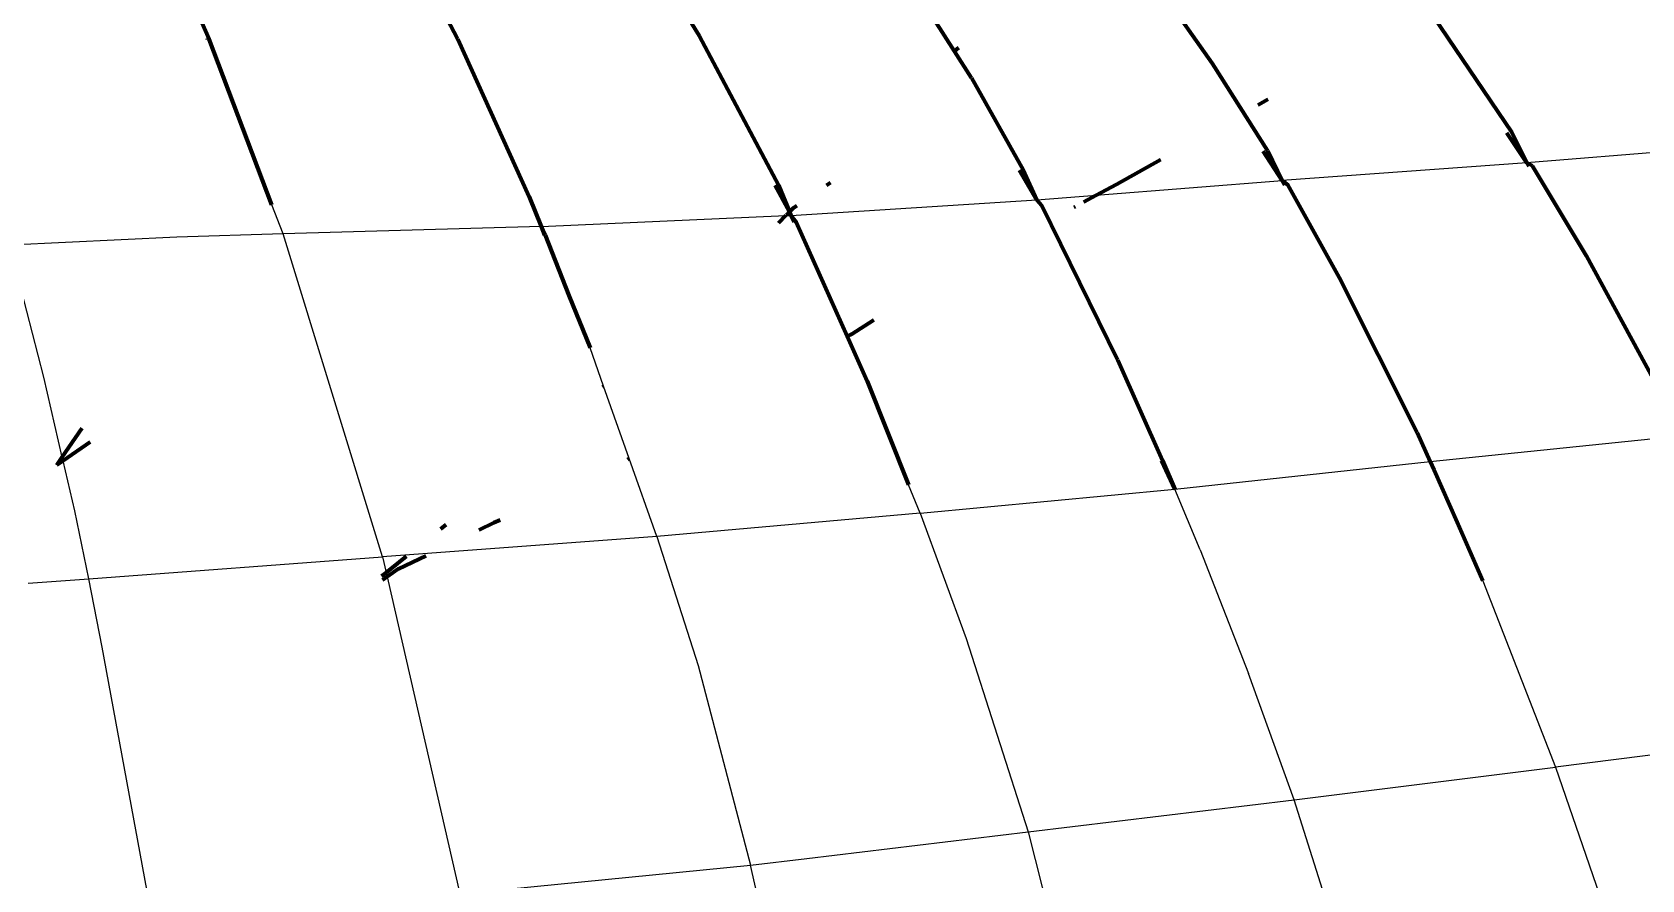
# Model space of a CAD drawing. Header units: millimetres. Extents: x 4307 to 31003, y 2809 to 20009.
# Drawn here: x 7143.2 to 7206.8, y 8793.3 to 8826.8 of the extents above; entities that cross this region are included whole.
import ezdxf

# ---------------------------------------------------------------- set-up
doc = ezdxf.new("R2010")
doc.units = ezdxf.units.MM
doc.layers.add('ProfileEdges', color=7, linetype='Continuous')

msp = doc.modelspace()

# ---------------------------------------------------------------- linework, layer by layer
for p, q in [((7208.08, 8822.142), (7202.228, 8821.676)), ((7202.228, 8821.676), (7192.564, 8820.968)), ((7185.215, 8820.392), (7192.564, 8820.968)), ((7153.091, 8818.861), (7152.643, 8820.015)), ((7173.152, 8819.592), (7182.86, 8820.207)), ((7182.86, 8820.207), (7185.215, 8820.392)), ((7163.279, 8819.149), (7172.953, 8819.583)), ((7172.953, 8819.583), (7173.152, 8819.592)), ((7148.897, 8818.739), (7142.287, 8818.418)), ((7153.091, 8818.861), (7148.897, 8818.739)), ((7163.279, 8819.149), (7153.091, 8818.861)), ((7157.02, 8806.105), (7153.091, 8818.861)), ((7143.633, 8813.195), (7142.287, 8818.418)), ((7165.751, 8812.851), (7165.215, 8814.361)), ((7144.367, 8810.043), (7143.633, 8813.195)), ((7166.767, 8809.984), (7165.751, 8812.851)), ((7198.404, 8809.869), (7208.355, 8810.891)), ((7144.401, 8809.896), (7144.367, 8810.043)), ((7144.862, 8807.918), (7144.401, 8809.896)), ((7167.86, 8806.902), (7166.767, 8809.984)), ((7188.312, 8808.772), (7198.404, 8809.869)), ((7178.258, 8807.824), (7177.8, 8808.945)), ((7178.258, 8807.824), (7188.312, 8808.772)), ((7189.316, 8806.376), (7188.312, 8808.772)), ((7145.408, 8805.232), (7144.862, 8807.918)), ((7178.258, 8807.824), (7167.86, 8806.902)), ((7178.258, 8807.824), (7180.08, 8802.869)), ((7167.86, 8806.902), (7157.02, 8806.105)), ((7167.86, 8806.902), (7169.485, 8801.801)), ((7145.408, 8805.232), (7157.02, 8806.105)), ((7157.02, 8806.105), (7157.162, 8805.487)), ((7189.316, 8806.376), (7191.233, 8801.49)), ((7157.162, 8805.487), (7157.202, 8805.313)), ((7157.202, 8805.313), (7160.074, 8792.79)), ((7143.017, 8805.06), (7145.408, 8805.232)), ((7145.936, 8802.534), (7145.408, 8805.232)), ((7200.492, 8805.154), (7203.363, 8797.783)), ((7180.08, 8802.869), (7182.521, 8795.23)), ((7147.937, 8791.682), (7145.936, 8802.534)), ((7169.485, 8801.801), (7171.561, 8793.922)), ((7193.029, 8796.496), (7191.233, 8801.49)), ((7213.684, 8799.102), (7203.363, 8797.783)), ((7193.029, 8796.496), (7203.363, 8797.783)), ((7203.363, 8797.783), (7205.09, 8792.746)), ((7182.521, 8795.23), (7193.029, 8796.496)), ((7194.657, 8791.388), (7193.029, 8796.496)), ((7173.774, 8794.176), (7182.521, 8795.23)), ((7182.521, 8795.23), (7185.867, 8781.99)), ((7160.074, 8792.79), (7171.561, 8793.922)), ((7171.561, 8793.922), (7173.774, 8794.176)), ((7174.559, 8780.538), (7171.561, 8793.922))]:
    msp.add_line(p, q)
at = {"layer": 'ProfileEdges', "lineweight": 211}
for p, q in [((7159.998, 8826.559), (7156.907, 8832.452)), ((7166.131, 8832.225), (7169.522, 8826.685)), ((7179.62, 8826.077), (7175.49, 8832.528)), ((7148.027, 8831.45), (7150.162, 8826.56)), ((7189.812, 8825.598), (7185.678, 8831.456)), ((7198.26, 8827.847), (7201.628, 8822.866)), ((7150.086, 8826.601), (7150.105, 8826.56)), ((7152.643, 8820.015), (7150.162, 8826.56)), ((7162.816, 8820.332), (7159.998, 8826.559)), ((7169.522, 8826.685), (7172.661, 8820.783)), ((7179.77, 8826.214), (7179.62, 8826.077)), ((7180.288, 8825.033), (7179.62, 8826.077)), ((7180.288, 8825.033), (7182.325, 8821.393)), ((7191.987, 8822.15), (7189.812, 8825.598)), ((7191.992, 8824.172), (7191.596, 8823.949)), ((7202.228, 8821.676), (7201.435, 8822.851)), ((7201.628, 8822.866), (7202.228, 8821.676)), ((7192.564, 8820.968), (7191.809, 8822.135)), ((7191.987, 8822.15), (7192.564, 8820.968)), ((7182.86, 8820.207), (7182.183, 8821.384)), ((7182.325, 8821.393), (7182.86, 8820.207)), ((7186.023, 8820.827), (7187.771, 8821.805)), ((7202.228, 8821.676), (7202.305, 8821.541)), ((7202.451, 8821.553), (7202.228, 8821.676)), ((7204.581, 8817.99), (7202.451, 8821.553)), ((7173.096, 8819.729), (7172.535, 8820.777)), ((7172.661, 8820.783), (7173.096, 8819.729)), ((7174.563, 8820.791), (7174.71, 8820.892)), ((7185.215, 8820.392), (7186.023, 8820.827)), ((7192.564, 8820.968), (7192.777, 8820.8)), ((7192.663, 8820.791), (7192.564, 8820.968)), ((7194.825, 8817.132), (7192.777, 8820.8)), ((7162.816, 8820.332), (7163.279, 8819.149)), ((7173.256, 8819.893), (7173.382, 8819.98)), ((7182.86, 8820.207), (7183.065, 8819.985)), ((7186.063, 8813.874), (7183.065, 8819.985)), ((7184.346, 8819.923), (7184.388, 8819.946)), ((7184.72, 8820.125), (7185.215, 8820.392)), ((7172.953, 8819.583), (7172.667, 8819.289)), ((7173.096, 8819.729), (7172.977, 8819.607)), ((7173.256, 8819.893), (7173.096, 8819.729)), ((7173.096, 8819.729), (7173.152, 8819.592)), ((7173.276, 8819.321), (7173.152, 8819.592)), ((7173.152, 8819.592), (7173.354, 8819.325)), ((7173.354, 8819.325), (7175.369, 8814.826)), ((7163.443, 8818.812), (7163.279, 8819.149)), ((7163.279, 8819.149), (7163.416, 8818.811)), ((7163.443, 8818.812), (7164.377, 8816.434)), ((7207.812, 8812.052), (7204.581, 8817.99)), ((7197.892, 8811.014), (7194.825, 8817.132)), ((7164.377, 8816.434), (7165.215, 8814.361)), ((7175.549, 8814.903), (7175.369, 8814.826)), ((7175.549, 8814.903), (7176.432, 8815.47)), ((7175.369, 8814.826), (7176.17, 8813.038)), ((7186.063, 8813.874), (7187.832, 8809.907)), ((7176.17, 8813.038), (7177.8, 8808.945)), ((7165.714, 8812.817), (7165.751, 8812.851)), ((7144.367, 8810.043), (7145.15, 8811.191)), ((7145.465, 8810.63), (7144.401, 8809.896)), ((7198.404, 8809.869), (7197.892, 8811.014)), ((7144.148, 8809.722), (7144.367, 8810.043)), ((7144.401, 8809.896), (7144.148, 8809.722)), ((7166.713, 8809.953), (7166.767, 8809.984)), ((7187.795, 8809.903), (7188.312, 8808.772)), ((7187.832, 8809.907), (7188.312, 8808.772)), ((7198.57, 8809.526), (7198.404, 8809.869)), ((7199.467, 8807.467), (7198.57, 8809.526)), ((7159.32, 8807.209), (7159.536, 8807.382)), ((7161.419, 8807.441), (7160.824, 8807.154)), ((7161.666, 8807.547), (7161.419, 8807.441)), ((7199.467, 8807.467), (7200.492, 8805.154)), ((7157.346, 8805.629), (7157.969, 8806.128)), ((7158.733, 8806.146), (7157.644, 8805.621)), ((7156.979, 8805.346), (7157.162, 8805.487)), ((7157.202, 8805.313), (7157.015, 8805.183)), ((7157.162, 8805.487), (7157.346, 8805.629)), ((7157.644, 8805.621), (7157.202, 8805.313))]:
    msp.add_line(p, q, dxfattribs=at)

doc.saveas('drawing.dxf')
